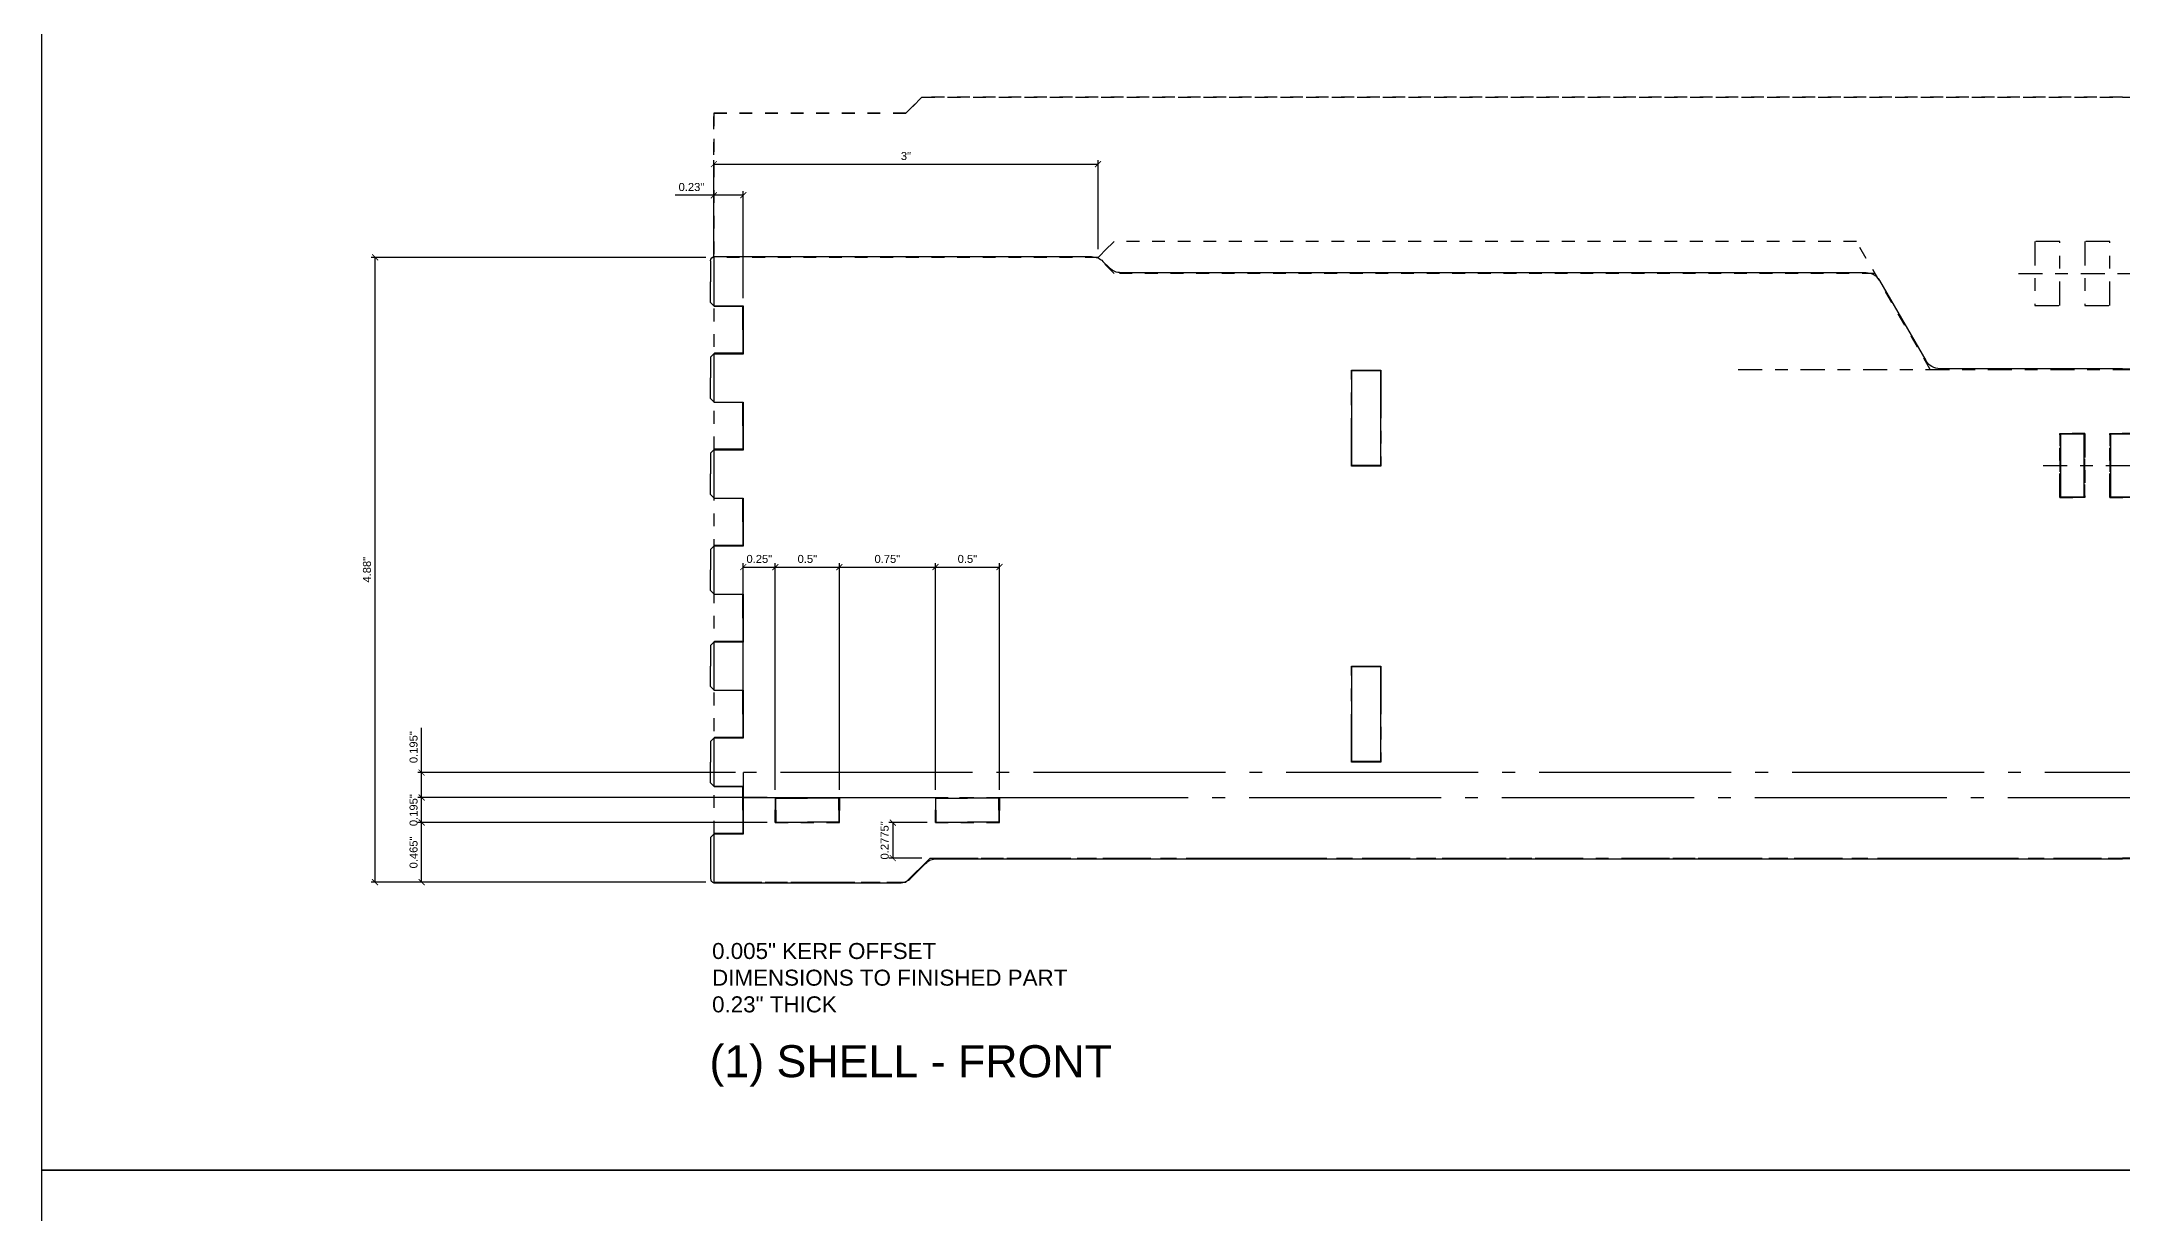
# Model space of a CAD drawing. Header units: inches. Extents: x -248 to 125, y -31 to 166.
# Drawn here: x -4.25 to 12, y 32.66 to 41.82 of the extents above; entities that cross this region are included whole.
import ezdxf

# ---------------------------------------------------------------- set-up
doc = ezdxf.new("R2010")
doc.units = ezdxf.units.IN
doc.header["$MEASUREMENT"] = 0
doc.linetypes.add('ACAD_ISO04W100', pattern=[30, 24, -3, 0, -3])
doc.linetypes.add('ACAD_ISO07W100', pattern=[3, 0, -3])
doc.layers.get('Defpoints').update_dxf_attribs({"color": 30})
doc.layers.add('ANNO', color=6, linetype='Continuous', lineweight=0)
doc.layers.add('CUT', color=1, linetype='Continuous')
doc.styles.get("Standard").update_dxf_attribs({"font": 'arial.ttf'})
doc.dimstyles.get("Standard").update_dxf_attribs({"dimtxt": 0.0625, "dimasz": 0.046875, "dimexe": 0.03125, "dimexo": 0.0625, "dimgap": 0.03125, "dimtad": 1, "dimdec": 4, "dimdsep": 46, "dimtxsty": 'Standard', "dimblk": 'ARCHTICK', "dimcen": 0.09, "dimadec": 0, "dimazin": 0, "dimtfac": 1, "dimtdec": 4, "dimtofl": 0, "dimtmove": 0, "dimatfit": 3, "dimldrblk": 'DOT', "dimfxl": 1, "dimtolj": 1, "dimtzin": 0, "dimarcsym": 0})

# ---------------------------------------------------------------- blocks, each defined once
blk = doc.blocks.new('BraceHole_Quarter')
at = {"layer": 'CUT', "ltscale": 0.003906}
for p, q in [((-0.25, 0.0935), (0, 0.0935)), ((-0.246, 0), (-0.246, 0.0975))]:
    blk.add_line(p, q, dxfattribs=at)
at = {"layer": 'Defpoints', "linetype": 'ACAD_ISO04W100', "ltscale": 0.003906}
for p, q in [((-0.25, -0.0975), (-0.25, 0.0975)), ((-0.25, 0.0975), (0.25, 0.0975)), ((0.25, 0.0975), (0.25, -0.0975)), ((0.25, -0.0975), (-0.25, -0.0975))]:
    blk.add_line(p, q, dxfattribs=at)
blk = doc.blocks.new('BraceHole')
at = {"color": 0}
blk.add_blockref('BraceHole_Quarter', (0, 0), dxfattribs=at)
at = {"color": 0, "xscale": -1}
blk.add_blockref('BraceHole_Quarter', (0, 0), dxfattribs=at)
at = {"color": 0, "xscale": -1, "rotation": 180}
blk.add_blockref('BraceHole_Quarter', (0, 0), dxfattribs=at)
at = {"color": 0, "rotation": 180}
blk.add_blockref('BraceHole_Quarter', (0, 0), dxfattribs=at)
blk = doc.blocks.new('BraceHoles')
at = {"color": 0}
for p in [(0.5, 0), (1.75, 0)]:
    blk.add_blockref('BraceHole', p, dxfattribs=at)
blk = doc.blocks.new('Dovetail_Half')
for p, q in [((-0.25, 0.21375), (-0.25, 0.375)), ((-0.25, 0.21375), (-0.21875, 0.1825)), ((0, 0.1825), (-0.21875, 0.1825)), ((0, 0), (0, 0.1825))]:
    blk.add_line(p, q)
blk = doc.blocks.new('Bottom_Front_Half')
at = {"layer": 'CUT', "ltscale": 0.015625}
for p, q in [((8.05, 4.885), (10.994, 4.885)), ((2.002, 4.76), (7.821, 4.76)), ((7.91, 4.797), (7.961, 4.848)), ((11.025, 4.854), (11.025, 4.688)), ((1.533, 4.073), (1.894, 4.698)), ((0, 4.01), (1.425, 4.01))]:
    blk.add_line(p, q, dxfattribs=at)
for points in [[(5.793, 3.997), (5.793, 3.253), (6.017, 3.253), (6.017, 3.997)], [(5.793, 1.685), (5.793, 0.941), (6.017, 0.941), (6.017, 1.685)]]:
    blk.add_lwpolyline(points, close=True, dxfattribs=at)
blk.add_lwpolyline([(11.025, 0.188), (11.025, 0.026, -0.414214), (10.994, -0.005), (9.55, -0.005, -0.198912), (9.461, 0.032), (9.347, 0.146, 0.198912), (9.259, 0.183), (0, 0.183)], format="xyb", dxfattribs=at)
for centre, radius, start, end in [((8.05, 4.76), 0.125, 90, 135), ((10.994, 4.854), 0.0312, 0, 90), ((2.002, 4.635), 0.125, 90, 150), ((7.821, 4.885), 0.125, 270, 315), ((1.425, 4.135), 0.125, 270, 330)]:
    blk.add_arc(centre, radius, start, end, dxfattribs=at)
at = {"layer": 'Defpoints', "linetype": 'ACAD_ISO04W100', "ltscale": 0.015625}
for p, q in [((11, 4.88), (11, 4.5)), ((11, 4.5), (10.77, 4.5)), ((10.77, 4.5), (10.77, 4.125)), ((10.77, 4.125), (11, 4.125)), ((11, 4.125), (11, 3.75)), ((11, 3.75), (10.77, 3.75)), ((10.77, 3.75), (10.77, 3.375)), ((10.77, 3.375), (11, 3.375)), ((11, 3.375), (11, 3)), ((11, 3), (10.77, 3)), ((10.77, 3), (10.77, 2.625)), ((10.77, 2.625), (11, 2.625)), ((11, 2.625), (11, 2.25)), ((11, 2.25), (10.77, 2.25)), ((10.77, 2.25), (10.77, 1.875)), ((10.77, 1.875), (11, 1.875)), ((11, 1.875), (11, 1.5)), ((11, 1.5), (10.77, 1.5)), ((10.77, 1.5), (10.77, 1.125)), ((10.77, 1.125), (11, 1.125)), ((11, 1.125), (11, 0.75)), ((11, 0.75), (10.77, 0.75)), ((10.77, 0.75), (10.77, 0.375)), ((10.77, 0.375), (11, 0.375)), ((11, 0.375), (11, 0)), ((9.312, 0.188), (0, 0.188)), ((9.5, 0), (9.312, 0.188)), ((11, 0), (9.5, 0))]:
    blk.add_line(p, q, dxfattribs=at)
for points in [[(5.79, 4), (5.79, 3.25), (6.02, 3.25), (6.02, 4)], [(5.79, 1.688), (5.79, 0.938), (6.02, 0.938), (6.02, 1.688)]]:
    blk.add_lwpolyline(points, close=True, dxfattribs=at)
at = {"xscale": -1}
blk.add_blockref('BraceHoles', (10.77, 0.562), dxfattribs=at)
at = {"layer": 'CUT', "xscale": -1}
for p in [(10.775, 4.313), (10.775, 3.563), (10.775, 2.813), (10.775, 2.063), (10.775, 1.313), (10.775, 0.562)]:
    blk.add_blockref('Dovetail_Half', p, dxfattribs=at)
at = {"layer": 'CUT', "rotation": 180}
for p in [(10.775, 4.313), (10.775, 3.563), (10.775, 2.813), (10.775, 2.063), (10.775, 1.313), (10.775, 0.562)]:
    blk.add_blockref('Dovetail_Half', p, dxfattribs=at)
blk = doc.blocks.new('HingeHole')
at = {"layer": 'CUT', "ltscale": 0.003906}
for p, q in [((-0.0975, 0.495), (0.0975, 0.495)), ((-0.0925, 0), (-0.0925, 0.5)), ((0.0925, 0.5), (0.0925, 0)), ((0.0975, 0.005), (-0.0975, 0.005))]:
    blk.add_line(p, q, dxfattribs=at)
at = {"layer": 'Defpoints', "linetype": 'ACAD_ISO04W100', "ltscale": 0.003906}
for p, q in [((-0.0975, 0), (-0.0975, 0.5)), ((-0.0975, 0.5), (0.0975, 0.5)), ((0.0975, 0.5), (0.0975, 0)), ((0.0975, 0), (-0.0975, 0))]:
    blk.add_line(p, q, dxfattribs=at)
blk = doc.blocks.new('Bottom_Front_Full')
at = {"xscale": -1}
blk.add_blockref('Bottom_Front_Half', (0, 0), dxfattribs=at)
for name, p in [('Bottom_Front_Half', (0, 0)), ('HingeHole', (0, 3.005)), ('HingeHole', (0.39, 3.005))]:
    blk.add_blockref(name, p)
blk = doc.blocks.new('Clasp_Footprint')
at = {"layer": 'Defpoints', "linetype": 'ACAD_ISO04W100', "ltscale": 0.007812}
for p, q in [((-0.8125, 0.75), (0.8125, 0.75)), ((-3, 0), (3, 0)), ((-0.6175, -0.75), (0.6175, -0.75))]:
    blk.add_line(p, q, dxfattribs=at)
for points in [[(-0.4875, 1), (-0.6825, 1), (-0.6825, 0.5), (-0.4875, 0.5), (-0.4875, 1)], [(-0.0975, 1), (-0.2925, 1), (-0.2925, 0.5), (-0.0975, 0.5), (-0.0975, 1)], [(0.2925, 1), (0.0975, 1), (0.0975, 0.5), (0.2925, 0.5), (0.2925, 1)], [(0.6825, 1), (0.4875, 1), (0.4875, 0.5), (0.6825, 0.5), (0.6825, 1)], [(-0.2925, -1), (-0.4875, -1), (-0.4875, -0.5), (-0.2925, -0.5), (-0.2925, -1)], [(0.0975, -1), (-0.0975, -1), (-0.0975, -0.5), (0.0975, -0.5), (0.0975, -1)], [(0.4875, -1), (0.2925, -1), (0.2925, -0.5), (0.4875, -0.5), (0.4875, -1)]]:
    blk.add_lwpolyline(points, dxfattribs=at)
blk = doc.blocks.new('Elev_Front_Guide')
at = {"layer": 'Defpoints', "linetype": 'ACAD_ISO07W100', "ltscale": 0.015625}
for p, q in [((-9.5, 6.005), (-9.375, 6.13)), ((-9.375, 6.13), (-9.5, 6.005)), ((-9.375, 6.13), (0, 6.13)), ((0, 6.13), (-9.375, 6.13)), ((0, 6.13), (9.375, 6.13)), ((9.375, 6.13), (0, 6.13)), ((-11, 6.005), (-9.5, 6.005)), ((-11, 4.88), (-11, 6.005)), ((-9.5, 6.005), (-11, 6.005)), ((-11, 6.005), (-11, 4.88)), ((-8, 4.88), (-11, 4.88)), ((-11, 4.88), (-11, 0)), ((-7.875, 5.005), (-8, 4.88)), ((-8, 4.88), (-7.875, 5.005)), ((-7.875, 4.755), (-8, 4.88)), ((-2.077, 5.005), (-7.875, 5.005)), ((-1.5, 4.005), (-2.077, 5.005)), ((-1.933, 4.755), (-7.875, 4.755)), ((-9.5, 0), (-9.312, 0.188)), ((-9.312, 0.188), (9.312, 0.188)), ((-11, 0), (-9.5, 0))]:
    blk.add_line(p, q, dxfattribs=at)
blk.add_blockref('Clasp_Footprint', (0, 4.005))
blk = doc.blocks.new('_ArchTick')
at = {"color": 0, "linetype": 'ByBlock', "const_width": 0.15}
blk.add_lwpolyline([(-0.5, -0.5), (0.5, 0.5)], dxfattribs=at)
blk = doc.blocks.new('*D1070')
at = {"layer": 'ANNO', "color": 0, "lineweight": -2, "transparency": 16777216}
for p, q in [((0.937, 40.13), (-1.677, 40.13)), ((-1.646, 35.25), (-1.646, 40.13)), ((0.937, 35.25), (-1.677, 35.25))]:
    blk.add_line(p, q, dxfattribs=at)
at = {"layer": 'Defpoints', "color": 0, "transparency": 16777216}
for p in [(-1.646, 40.13), (1, 40.13), (1, 35.25)]:
    blk.add_point(p, dxfattribs=at)
at = {"layer": 'ANNO', "color": 0, "lineweight": -2, "transparency": 16777216, "xscale": 0.046875, "yscale": 0.046875, "zscale": 0.046875}
for p, rotation in [((-1.646, 40.13), 90), ((-1.646, 35.25), 270)]:
    blk.add_blockref('_ArchTick', p, dxfattribs=dict(at, rotation=rotation))
at = {"layer": 'ANNO', "color": 0, "transparency": 16777216, "insert": (-1.709, 37.69), "char_height": 0.0625, "attachment_point": 5, "rotation": 90}
blk.add_mtext('\\A1;4.88"', dxfattribs=at)
blk = doc.blocks.new('_Dot')
at = {"color": 0, "linetype": 'ByBlock', "lineweight": -2}
blk.add_line((-0.5, 0), (-1, 0), dxfattribs=at)
at = {"color": 0, "linetype": 'ByBlock', "const_width": 0.5}
blk.add_lwpolyline([(-0.25, 0, 1), (0.25, 0, 1)], format="xyb", close=True, dxfattribs=at)
blk = doc.blocks.new('*D1071')
at = {"layer": 'ANNO', "color": 0, "lineweight": -2, "transparency": 16777216}
for p, q in [((1.417, 35.715), (-1.313, 35.715)), ((-1.282, 35.25), (-1.282, 35.715)), ((0.938, 35.25), (-1.313, 35.25))]:
    blk.add_line(p, q, dxfattribs=at)
at = {"layer": 'Defpoints', "color": 0, "transparency": 16777216}
for p in [(-1.282, 35.715), (1.48, 35.715), (1, 35.25)]:
    blk.add_point(p, dxfattribs=at)
at = {"layer": 'ANNO', "color": 0, "lineweight": -2, "transparency": 16777216, "xscale": 0.046875, "yscale": 0.046875, "zscale": 0.046875}
for p, rotation in [((-1.282, 35.715), 90), ((-1.282, 35.25), 270)]:
    blk.add_blockref('_ArchTick', p, dxfattribs=dict(at, rotation=rotation))
at = {"layer": 'ANNO', "color": 0, "transparency": 16777216, "insert": (-1.345, 35.482), "char_height": 0.0625, "attachment_point": 5, "rotation": 90}
blk.add_mtext('\\A1;0.465"', dxfattribs=at)
blk = doc.blocks.new('*D1072')
at = {"layer": 'ANNO', "color": 0, "lineweight": -2, "transparency": 16777216}
for p, q in [((1.417, 35.91), (-1.313, 35.91)), ((-1.282, 35.715), (-1.282, 35.91)), ((1.417, 35.715), (-1.313, 35.715))]:
    blk.add_line(p, q, dxfattribs=at)
at = {"layer": 'Defpoints', "color": 0, "transparency": 16777216}
for p in [(-1.282, 35.91), (1.48, 35.91), (1.48, 35.715)]:
    blk.add_point(p, dxfattribs=at)
at = {"layer": 'ANNO', "color": 0, "lineweight": -2, "transparency": 16777216, "xscale": 0.046875, "yscale": 0.046875, "zscale": 0.046875}
for p, rotation in [((-1.282, 35.91), 90), ((-1.282, 35.715), 270)]:
    blk.add_blockref('_ArchTick', p, dxfattribs=dict(at, rotation=rotation))
at = {"layer": 'ANNO', "color": 0, "transparency": 16777216, "insert": (-1.345, 35.812), "char_height": 0.0625, "attachment_point": 5, "rotation": 90}
blk.add_mtext('\\A1;0.195"', dxfattribs=at)
blk = doc.blocks.new('*D1073')
at = {"layer": 'ANNO', "color": 0, "lineweight": -2, "transparency": 16777216}
for p, q in [((2.667, 35.715), (2.366, 35.715)), ((2.397, 35.715), (2.397, 35.438)), ((2.625, 35.438), (2.366, 35.438))]:
    blk.add_line(p, q, dxfattribs=at)
at = {"layer": 'Defpoints', "color": 0, "transparency": 16777216}
for p in [(2.73, 35.715), (2.397, 35.438), (2.688, 35.438)]:
    blk.add_point(p, dxfattribs=at)
at = {"layer": 'ANNO', "color": 0, "lineweight": -2, "transparency": 16777216, "xscale": 0.046875, "yscale": 0.046875, "zscale": 0.046875}
for p, rotation in [((2.397, 35.715), 90), ((2.397, 35.438), 270)]:
    blk.add_blockref('_ArchTick', p, dxfattribs=dict(at, rotation=rotation))
at = {"layer": 'ANNO', "color": 0, "transparency": 16777216, "insert": (2.334, 35.576), "char_height": 0.0625, "attachment_point": 5, "rotation": 90}
blk.add_mtext('\\A1;0.2775"', dxfattribs=at)
blk = doc.blocks.new('*D1074')
at = {"layer": 'ANNO', "color": 0, "lineweight": -2, "transparency": 16777216}
for p, q in [((-1.282, 36.105), (-1.282, 36.456)), ((1.168, 36.105), (-1.313, 36.105)), ((-1.282, 35.91), (-1.282, 36.105)), ((1.417, 35.91), (-1.313, 35.91))]:
    blk.add_line(p, q, dxfattribs=at)
at = {"layer": 'Defpoints', "color": 0, "transparency": 16777216}
for p in [(-1.282, 36.105), (1.23, 36.105), (1.48, 35.91)]:
    blk.add_point(p, dxfattribs=at)
at = {"layer": 'ANNO', "color": 0, "lineweight": -2, "transparency": 16777216, "xscale": 0.046875, "yscale": 0.046875, "zscale": 0.046875}
for p, rotation in [((-1.282, 36.105), 90), ((-1.282, 35.91), 270)]:
    blk.add_blockref('_ArchTick', p, dxfattribs=dict(at, rotation=rotation))
at = {"layer": 'ANNO', "color": 0, "transparency": 16777216, "insert": (-1.345, 36.304), "char_height": 0.0625, "attachment_point": 5, "rotation": 90}
blk.add_mtext('\\A1;0.195"', dxfattribs=at)
blk = doc.blocks.new('*D1075')
at = {"layer": 'ANNO', "color": 0, "lineweight": -2, "transparency": 16777216}
for p, q in [((1, 40.193), (1, 40.647)), ((1.23, 39.812), (1.23, 40.647)), ((1, 40.615), (0.697, 40.615)), ((1.23, 40.615), (1, 40.615))]:
    blk.add_line(p, q, dxfattribs=at)
at = {"layer": 'Defpoints', "color": 0, "transparency": 16777216}
for p in [(1, 40.615), (1, 40.13), (1.23, 39.75)]:
    blk.add_point(p, dxfattribs=at)
at = {"layer": 'ANNO', "color": 0, "lineweight": -2, "transparency": 16777216, "xscale": 0.046875, "yscale": 0.046875, "zscale": 0.046875, "rotation": 180}
blk.add_blockref('_ArchTick', (1, 40.615), dxfattribs=at)
at = {"layer": 'ANNO', "color": 0, "lineweight": -2, "transparency": 16777216, "xscale": 0.046875, "yscale": 0.046875, "zscale": 0.046875}
blk.add_blockref('_ArchTick', (1.23, 40.615), dxfattribs=at)
at = {"layer": 'ANNO', "color": 0, "transparency": 16777216, "insert": (0.825, 40.679), "char_height": 0.0625, "attachment_point": 5}
blk.add_mtext('\\A1;0.23"', dxfattribs=at)
blk = doc.blocks.new('*D1076')
at = {"layer": 'ANNO', "color": 0, "lineweight": -2, "transparency": 16777216}
for p, q in [((1, 40.193), (1, 40.889)), ((1, 40.858), (4, 40.858)), ((4, 40.193), (4, 40.889))]:
    blk.add_line(p, q, dxfattribs=at)
at = {"layer": 'Defpoints', "color": 0, "transparency": 16777216}
for p in [(4, 40.858), (1, 40.13), (4, 40.13)]:
    blk.add_point(p, dxfattribs=at)
at = {"layer": 'ANNO', "color": 0, "lineweight": -2, "transparency": 16777216, "xscale": 0.046875, "yscale": 0.046875, "zscale": 0.046875, "rotation": 180}
blk.add_blockref('_ArchTick', (1, 40.858), dxfattribs=at)
at = {"layer": 'ANNO', "color": 0, "lineweight": -2, "transparency": 16777216, "xscale": 0.046875, "yscale": 0.046875, "zscale": 0.046875}
blk.add_blockref('_ArchTick', (4, 40.858), dxfattribs=at)
at = {"layer": 'ANNO', "color": 0, "transparency": 16777216, "insert": (2.5, 40.921), "char_height": 0.0625, "attachment_point": 5}
blk.add_mtext('\\A1;3"', dxfattribs=at)
blk = doc.blocks.new('*D1101')
at = {"layer": 'ANNO', "color": 0, "lineweight": -2, "transparency": 16777216}
for p, q in [((1.23, 36.437), (1.23, 37.742)), ((1.23, 37.711), (1.48, 37.711)), ((1.48, 35.972), (1.48, 37.742))]:
    blk.add_line(p, q, dxfattribs=at)
at = {"layer": 'Defpoints', "color": 0, "transparency": 16777216}
for p in [(1.48, 37.711), (1.23, 36.375), (1.48, 35.91)]:
    blk.add_point(p, dxfattribs=at)
at = {"layer": 'ANNO', "color": 0, "lineweight": -2, "transparency": 16777216, "xscale": 0.046875, "yscale": 0.046875, "zscale": 0.046875, "rotation": 180}
blk.add_blockref('_ArchTick', (1.23, 37.711), dxfattribs=at)
at = {"layer": 'ANNO', "color": 0, "lineweight": -2, "transparency": 16777216, "xscale": 0.046875, "yscale": 0.046875, "zscale": 0.046875}
blk.add_blockref('_ArchTick', (1.48, 37.711), dxfattribs=at)
at = {"layer": 'ANNO', "color": 0, "transparency": 16777216, "insert": (1.355, 37.774), "char_height": 0.0625, "attachment_point": 5}
blk.add_mtext('\\A1;0.25"', dxfattribs=at)
blk = doc.blocks.new('*D1102')
at = {"layer": 'ANNO', "color": 0, "lineweight": -2, "transparency": 16777216}
for p, q in [((1.48, 35.972), (1.48, 37.742)), ((1.48, 37.711), (1.98, 37.711)), ((1.98, 35.972), (1.98, 37.742))]:
    blk.add_line(p, q, dxfattribs=at)
at = {"layer": 'Defpoints', "color": 0, "transparency": 16777216}
for p in [(1.98, 37.711), (1.48, 35.91), (1.98, 35.91)]:
    blk.add_point(p, dxfattribs=at)
at = {"layer": 'ANNO', "color": 0, "lineweight": -2, "transparency": 16777216, "xscale": 0.046875, "yscale": 0.046875, "zscale": 0.046875, "rotation": 180}
blk.add_blockref('_ArchTick', (1.48, 37.711), dxfattribs=at)
at = {"layer": 'ANNO', "color": 0, "lineweight": -2, "transparency": 16777216, "xscale": 0.046875, "yscale": 0.046875, "zscale": 0.046875}
blk.add_blockref('_ArchTick', (1.98, 37.711), dxfattribs=at)
at = {"layer": 'ANNO', "color": 0, "transparency": 16777216, "insert": (1.73, 37.774), "char_height": 0.0625, "attachment_point": 5}
blk.add_mtext('\\A1;0.5"', dxfattribs=at)
blk = doc.blocks.new('*D1099')
at = {"layer": 'ANNO', "color": 0, "lineweight": -2, "transparency": 16777216}
for p, q in [((1.98, 35.972), (1.98, 37.742)), ((1.98, 37.711), (2.73, 37.711)), ((2.73, 35.972), (2.73, 37.742))]:
    blk.add_line(p, q, dxfattribs=at)
at = {"layer": 'Defpoints', "color": 0, "transparency": 16777216}
for p in [(2.73, 37.711), (1.98, 35.91), (2.73, 35.91)]:
    blk.add_point(p, dxfattribs=at)
at = {"layer": 'ANNO', "color": 0, "lineweight": -2, "transparency": 16777216, "xscale": 0.046875, "yscale": 0.046875, "zscale": 0.046875, "rotation": 180}
blk.add_blockref('_ArchTick', (1.98, 37.711), dxfattribs=at)
at = {"layer": 'ANNO', "color": 0, "lineweight": -2, "transparency": 16777216, "xscale": 0.046875, "yscale": 0.046875, "zscale": 0.046875}
blk.add_blockref('_ArchTick', (2.73, 37.711), dxfattribs=at)
at = {"layer": 'ANNO', "color": 0, "transparency": 16777216, "insert": (2.355, 37.774), "char_height": 0.0625, "attachment_point": 5}
blk.add_mtext('\\A1;0.75"', dxfattribs=at)
blk = doc.blocks.new('*D1100')
at = {"layer": 'ANNO', "color": 0, "lineweight": -2, "transparency": 16777216}
for p, q in [((2.73, 35.972), (2.73, 37.742)), ((2.73, 37.711), (3.23, 37.711)), ((3.23, 35.972), (3.23, 37.742))]:
    blk.add_line(p, q, dxfattribs=at)
at = {"layer": 'Defpoints', "color": 0, "transparency": 16777216}
for p in [(3.23, 37.711), (2.73, 35.91), (3.23, 35.91)]:
    blk.add_point(p, dxfattribs=at)
at = {"layer": 'ANNO', "color": 0, "lineweight": -2, "transparency": 16777216, "xscale": 0.046875, "yscale": 0.046875, "zscale": 0.046875, "rotation": 180}
blk.add_blockref('_ArchTick', (2.73, 37.711), dxfattribs=at)
at = {"layer": 'ANNO', "color": 0, "lineweight": -2, "transparency": 16777216, "xscale": 0.046875, "yscale": 0.046875, "zscale": 0.046875}
blk.add_blockref('_ArchTick', (3.23, 37.711), dxfattribs=at)
at = {"layer": 'ANNO', "color": 0, "transparency": 16777216, "insert": (2.98, 37.774), "char_height": 0.0625, "attachment_point": 5}
blk.add_mtext('\\A1;0.5"', dxfattribs=at)

msp = doc.modelspace()

# ---------------------------------------------------------------- linework, layer by layer
at = {"layer": 'Defpoints'}
for points in [[(-4.25, 33), (28.25, 33), (28.25, 51), (-4.25, 51)], [(-4.25, 15), (28.25, 15), (28.25, 33), (-4.25, 33)]]:
    msp.add_lwpolyline(points, close=True, dxfattribs=at)
at = {"layer": 'Defpoints', "linetype": 'ACAD_ISO04W100', "ltscale": 0.0625}
msp.add_lwpolyline([(1.23, 35.91), (22.77, 35.91), (22.77, 36.105), (1.23, 36.105)], close=True, dxfattribs=at)

# ---------------------------------------------------------------- block references
msp.add_blockref('Elev_Front_Guide', (12, 35.25))
at = {"layer": 'CUT', "xscale": -1}
msp.add_blockref('Bottom_Front_Full', (12, 35.25), dxfattribs=at)

# ---------------------------------------------------------------- texts
at = {"layer": 'ANNO', "attachment_point": 1}
for s, insert, char_height in [('0.005" KERF OFFSET^JDIMENSIONS TO FINISHED PART\\P0.23" THICK', (0.98614, 34.77464), 0.125), ('(1) SHELL - FRONT', (0.96567, 33.97639), 0.25)]:
    msp.add_mtext_dynamic_manual_height_columns(s, width=6.5687803, gutter_width=1, heights=[0], dxfattribs=dict(at, insert=insert, char_height=char_height))

# ---------------------------------------------------------------- dimensions: what is measured, and where the dimension line sits
at = {"layer": 'ANNO'}
for base, p1, p2, picture, middle in [((4, 40.85786), (1, 40.13), (4, 40.13), '*D1076', (2.5, 40.92104)), ((1, 40.61539), (1.23, 39.75), (1, 40.13), '*D1075', (0.82527, 40.67857)), ((1.98, 37.71082), (1.48, 35.91), (1.98, 35.91), '*D1102', (1.73, 37.77398)), ((2.73, 37.71082), (1.98, 35.91), (2.73, 35.91), '*D1099', (2.355, 37.77398)), ((3.23, 37.71082), (2.73, 35.91), (3.23, 35.91), '*D1100', (2.98, 37.77398))]:
    dim = msp.add_linear_dim(base=base, p1=p1, p2=p2, dimstyle='Standard', override={"dimpost": '"'}, dxfattribs=at)
    dim.commit()
    dim.dimension.update_dxf_attribs({"geometry": picture, "text_midpoint": middle})
for base, p1, p2, picture, middle in [((-1.64575, 40.13), (1, 35.25), (1, 40.13), '*D1070', (-1.70891, 37.69)), ((-1.28184, 36.105), (1.48, 35.91), (1.23, 36.105), '*D1074', (-1.345, 36.30401)), ((-1.28184, 35.715), (1, 35.25), (1.48, 35.715), '*D1071', (-1.345, 35.4825))]:
    dim = msp.add_linear_dim(base=base, p1=p1, p2=p2, angle=90, dimstyle='Standard', override={"dimpost": '"'}, dxfattribs=at)
    dim.commit()
    dim.dimension.update_dxf_attribs({"geometry": picture, "text_midpoint": middle})
dim = msp.add_linear_dim(base=(1.48, 37.71082), p1=(1.23, 36.375), p2=(1.48, 35.91), dimstyle='Standard', override={"dimpost": '"'}, dxfattribs=at)
dim.commit()
dim.dimension.update_dxf_attribs({"geometry": '*D1101', "text_midpoint": (1.355, 37.71082), "dimtype": 160})
for base, p1, p2, picture, middle in [((-1.28184, 35.91), (1.48, 35.715), (1.48, 35.91), '*D1072', (-1.28184, 35.8125)), ((2.39677, 35.4375), (2.73, 35.715), (2.6875, 35.4375), '*D1073', (2.39677, 35.57625))]:
    dim = msp.add_linear_dim(base=base, p1=p1, p2=p2, angle=90, dimstyle='Standard', override={"dimpost": '"'}, dxfattribs=at)
    dim.commit()
    dim.dimension.update_dxf_attribs({"geometry": picture, "text_midpoint": middle, "dimtype": 160})

doc.saveas('drawing.dxf')
